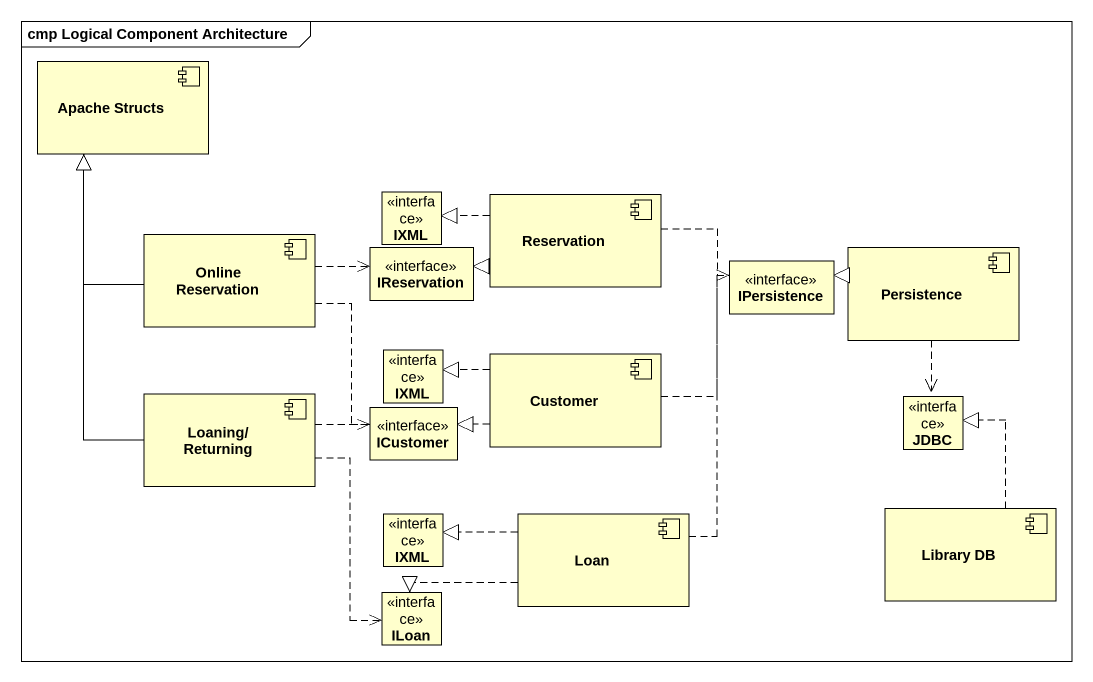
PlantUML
@startuml
mainframe cmp Logical Component Architecture
allowmixing
hide circle
hide empty members
component "Apache Structs" as Apache_Structs
component "Online Reservation" as Online_Reservation
interface IXML
component Reservation
interface IReservation
interface IPersistence
component Persistence
interface "IXML" as IXML_2
component Customer
component "Loaning/ Returning" as Loaning_Returning
interface ICustomer
interface JDBC
interface "IXML" as IXML_3
component Loan
component "Library DB" as Library_DB
interface ILoan
Online_Reservation -up-|> Apache_Structs
Online_Reservation .right.> IReservation
Online_Reservation ..> ICustomer
Reservation .left.|> IXML
Reservation .left.|> IReservation
Reservation .right.> IPersistence
Persistence .left.|> IPersistence
Persistence ..> JDBC
Customer .right.> IPersistence
Customer .left.|> IXML_2
Customer .left.|> ICustomer
Loaning_Returning -up-|> Apache_Structs
Loaning_Returning .right.> ICustomer
Loaning_Returning ..> ILoan
Loan .up.> IPersistence
Loan .left.|> IXML_3
Loan .left.|> ILoan
Library_DB .up.|> JDBC
@enduml
